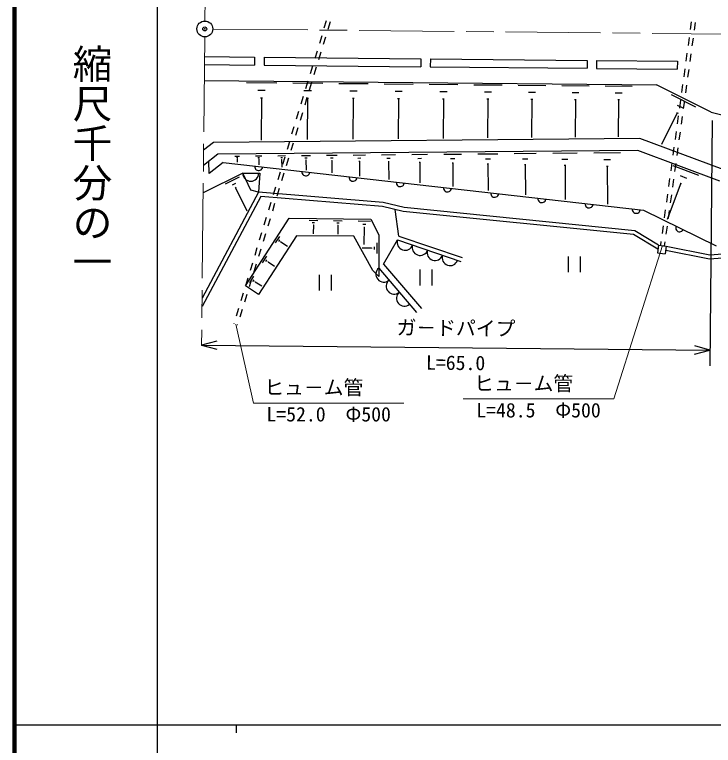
# Model space of a CAD drawing. Units: millimetres on the paper. Extents: x 40 to 680, y 20 to 380.
# Drawn here: x 40 to 128.3, y 202.4 to 294.7 of the extents above; entities that cross this region are included whole.
import ezdxf
from ezdxf.enums import TextEntityAlignment as Align

# ---------------------------------------------------------------- set-up
doc = ezdxf.new("R2010")
doc.units = ezdxf.units.MM
doc.header["$PDMODE"] = 32
doc.header["$PDSIZE"] = 0.5
doc.linetypes.add('CHAIN', pattern=[18.5, 12, -1.5, 3.5, -1.5])
for name, color, linetype, lineweight in [('S-BGD', 7, 'Continuous', 25), ('S-BMK', 2, 'CHAIN', 13), ('S-BMK-SRVR', 3, 'Continuous', 25), ('S-STR-HTXT', 7, 'Continuous', 13), ('S-STR-STRC', 7, 'Continuous', 25), ('S-TTL', 2, 'Continuous', 140), ('S-TTL-BAND', 7, 'Continuous', 25)]:
    doc.layers.add(name, color=color, linetype=linetype, lineweight=lineweight)
doc.layers.add('S-OTRS', color=6, linetype='Continuous')
doc.styles.add('@ＭＳ ゴシック', font='')
doc.styles.add('ＭＳ ゴシック', font='')
doc.styles.get('@ＭＳ ゴシック').set_extended_font_data('@MS Gothic')
doc.styles.get('ＭＳ ゴシック').set_extended_font_data('MS Gothic')

msp = doc.modelspace()

# ---------------------------------------------------------------- linework, layer by layer
at = {"layer": 'S-BGD'}
for p, q in [((79.37, 293.951), (79.079, 292.995)), ((79.849, 293.806), (79.557, 292.849)), ((125.478, 293.817), (125.341, 292.827)), ((125.973, 293.749), (125.836, 292.758)), ((78.787, 292.038), (78.495, 291.082)), ((79.265, 291.893), (78.973, 290.936)), ((125.204, 291.836), (125.067, 290.845)), ((125.699, 291.767), (125.562, 290.777)), ((78.203, 290.126), (77.911, 289.169)), ((78.681, 289.98), (78.39, 289.023)), ((63.984, 289.419), (70.316, 289.357)), ((70.316, 289.357), (70.307, 288.357)), ((71.516, 289.345), (71.506, 288.345)), ((71.516, 289.345), (91.315, 289.149)), ((91.315, 289.149), (91.306, 288.149)), ((92.515, 289.137), (92.505, 288.137)), ((92.515, 289.137), (112.314, 288.941)), ((124.93, 289.855), (124.793, 288.864)), ((125.425, 289.786), (125.288, 288.796)), ((63.974, 288.419), (70.307, 288.357)), ((71.506, 288.345), (91.306, 288.149)), ((77.62, 288.213), (77.328, 287.256)), ((78.098, 288.067), (77.806, 287.11)), ((92.505, 288.137), (112.305, 287.941)), ((112.314, 288.941), (112.305, 287.941)), ((113.514, 288.929), (113.504, 287.93)), ((113.514, 288.929), (123.714, 288.829)), ((123.714, 288.829), (123.704, 287.829)), ((113.504, 287.93), (123.704, 287.829)), ((124.656, 287.874), (124.518, 286.883)), ((125.151, 287.805), (125.014, 286.815)), ((63.954, 286.42), (121.079, 285.854)), ((77.036, 286.3), (76.744, 285.343)), ((73.113, 286.079), (69.274, 286.117)), ((78.915, 286.022), (75.131, 286.059)), ((77.514, 286.154), (77.222, 285.197)), ((84.662, 285.965), (80.933, 286.002)), ((90.354, 285.908), (86.68, 285.945)), ((95.992, 285.853), (92.372, 285.888)), ((101.576, 285.797), (98.009, 285.833)), ((107.107, 285.743), (103.593, 285.777)), ((112.585, 285.688), (109.123, 285.723)), ((118.011, 285.635), (114.601, 285.669)), ((127.996, 282.382), (121.079, 285.854)), ((124.381, 285.893), (124.244, 284.902)), ((124.877, 285.824), (124.74, 284.834)), ((71.664, 285.133), (70.704, 285.143)), ((76.452, 284.387), (76.161, 283.43)), ((77.487, 285.09), (76.541, 285.099)), ((83.255, 285.046), (82.322, 285.055)), ((88.967, 285.003), (88.049, 285.012)), ((94.625, 284.961), (93.72, 284.97)), ((100.23, 284.919), (99.338, 284.928)), ((105.781, 284.877), (104.902, 284.886)), ((111.278, 284.836), (110.413, 284.844)), ((116.724, 284.795), (115.872, 284.803)), ((122.941, 284.64), (126.019, 283.095)), ((71.294, 284.177), (71.054, 284.179)), ((71.174, 284.178), (71.122, 278.882)), ((76.931, 284.241), (76.639, 283.284)), ((77.123, 284.147), (76.886, 284.149)), ((77.005, 284.148), (76.953, 278.936)), ((82.896, 284.117), (82.663, 284.12)), ((82.779, 284.119), (82.729, 278.989)), ((88.614, 284.088), (88.384, 284.09)), ((88.499, 284.089), (88.449, 279.042)), ((94.277, 284.059), (94.051, 284.061)), ((94.164, 284.06), (94.115, 279.095)), ((99.886, 284.03), (99.663, 284.033)), ((99.775, 284.031), (99.727, 279.147)), ((105.442, 284.002), (105.223, 284.004)), ((105.333, 284.003), (105.285, 279.198)), ((110.945, 283.974), (110.729, 283.976)), ((110.837, 283.975), (110.79, 279.249)), ((116.396, 283.946), (116.183, 283.948)), ((116.289, 283.947), (116.243, 279.3)), ((124.107, 283.911), (123.97, 282.921)), ((124.603, 283.843), (124.466, 282.852)), ((123.709, 283.291), (124.478, 282.905)), ((75.869, 282.474), (75.577, 281.517)), ((76.347, 282.328), (76.055, 281.371)), ((123.707, 282.329), (121.698, 278.326)), ((123.611, 282.377), (123.804, 282.28)), ((123.833, 281.93), (123.696, 280.94)), ((124.329, 281.862), (124.191, 280.871)), ((127.996, 282.382), (162.054, 273.868)), ((75.285, 280.561), (74.993, 279.604)), ((75.763, 280.415), (75.472, 279.458)), ((123.559, 279.949), (123.422, 278.959)), ((124.054, 279.881), (123.917, 278.89)), ((118.982, 279.075), (65.128, 278.576)), ((129.509, 275.141), (118.982, 279.075)), ((65.128, 278.576), (63.867, 277.586)), ((74.702, 278.648), (74.41, 277.691)), ((75.18, 278.502), (74.888, 277.545)), ((123.285, 277.968), (123.148, 276.978)), ((123.78, 277.9), (123.643, 276.909)), ((65.653, 277.081), (63.848, 275.663)), ((118.718, 277.572), (65.653, 277.081)), ((79.4, 276.958), (80.73, 276.971)), ((82.771, 276.99), (84.307, 277.004)), ((86.354, 277.023), (88.111, 277.039)), ((90.164, 277.058), (92.154, 277.077)), ((94.215, 277.096), (96.453, 277.116)), ((98.521, 277.135), (101.023, 277.159)), ((103.1, 277.178), (105.882, 277.204)), ((107.968, 277.223), (111.049, 277.251)), ((113.143, 277.271), (116.541, 277.302)), ((129.09, 273.697), (118.718, 277.572)), ((64.574, 274.657), (64.549, 276.214)), ((67.805, 276.851), (68.425, 276.857)), ((68.039, 276.698), (68.194, 276.7)), ((68.099, 276.544), (68.137, 276.545)), ((68.118, 276.544), (68.122, 276.078)), ((70.444, 276.875), (71.224, 276.883)), ((70.738, 276.683), (70.933, 276.685)), ((70.813, 276.488), (70.862, 276.489)), ((70.838, 276.489), (70.844, 275.77)), ((73.248, 276.901), (74.201, 276.91)), ((73.608, 276.667), (73.846, 276.669)), ((73.699, 276.429), (73.759, 276.43)), ((73.729, 276.429), (73.738, 275.442)), ((74.118, 276.735), (73.826, 275.778)), ((74.596, 276.589), (74.304, 275.632)), ((76.23, 276.929), (77.366, 276.94)), ((76.659, 276.649), (76.942, 276.652)), ((76.768, 276.366), (76.839, 276.367)), ((76.803, 276.367), (76.815, 275.094)), ((79.902, 276.631), (80.235, 276.634)), ((80.03, 276.299), (80.113, 276.3)), ((80.071, 276.3), (80.086, 274.723)), ((83.351, 276.611), (83.735, 276.614)), ((83.498, 276.228), (83.594, 276.229)), ((83.546, 276.228), (83.564, 274.33)), ((87.017, 276.59), (87.456, 276.594)), ((87.186, 276.152), (87.295, 276.153)), ((87.241, 276.153), (87.261, 273.911)), ((90.915, 276.568), (91.412, 276.572)), ((91.106, 276.072), (91.231, 276.073)), ((91.168, 276.072), (91.192, 273.466)), ((95.059, 276.544), (95.619, 276.549)), ((99.465, 276.519), (100.091, 276.524)), ((104.15, 276.492), (104.845, 276.498)), ((109.13, 276.463), (109.9, 276.471)), ((114.425, 276.433), (115.275, 276.441)), ((66.355, 276.028), (64.574, 274.657)), ((66.355, 276.028), (119.428, 270.02)), ((95.274, 275.986), (95.414, 275.988)), ((95.344, 275.987), (95.372, 272.993)), ((99.706, 275.895), (99.862, 275.897)), ((99.784, 275.896), (99.815, 272.49)), ((104.417, 275.799), (104.591, 275.8)), ((104.504, 275.799), (104.54, 271.955)), ((109.426, 275.696), (109.619, 275.698)), ((109.522, 275.697), (109.562, 271.386)), ((114.752, 275.586), (114.964, 275.588)), ((114.858, 275.587), (114.902, 270.782)), ((123.011, 275.987), (122.874, 274.996)), ((123.134, 275.655), (126.398, 274.435)), ((123.506, 275.918), (123.369, 274.928)), ((68.827, 274.682), (63.814, 272.211)), ((68.827, 274.682), (70.956, 274.682)), ((69.851, 272.552), (68.827, 274.682)), ((70.956, 274.682), (70.808, 272.276)), ((73.534, 274.822), (73.243, 273.865)), ((74.013, 274.676), (73.721, 273.719)), ((124.053, 274.382), (124.869, 274.077)), ((68.372, 274.179), (66.579, 273.295)), ((67.92, 273.399), (67.472, 273.178)), ((124.156, 273.413), (122.443, 268.828)), ((122.737, 274.006), (122.6, 273.015)), ((123.232, 273.937), (123.095, 272.947)), ((124.054, 273.451), (124.258, 273.375)), ((67.973, 272.868), (67.861, 272.813)), ((67.917, 272.84), (69.339, 269.955)), ((70.808, 272.276), (69.851, 272.552)), ((72.951, 272.909), (72.659, 271.952)), ((73.429, 272.763), (73.137, 271.807)), ((71.094, 271.751), (63.672, 257.836)), ((70.808, 272.276), (63.682, 258.919)), ((86.562, 270.995), (70.808, 272.276)), ((86.48, 270.5), (71.094, 271.751)), ((122.463, 272.025), (122.326, 271.034)), ((122.958, 271.956), (122.821, 270.966)), ((72.367, 270.996), (72.075, 270.039)), ((72.845, 270.85), (72.554, 269.894)), ((89.099, 269.845), (86.48, 270.5)), ((89.185, 270.339), (86.562, 270.995)), ((88.538, 266.746), (88.071, 270.102)), ((118.164, 266.932), (89.099, 269.845)), ((118.325, 267.418), (89.185, 270.339)), ((119.428, 270.02), (128.632, 265.535)), ((122.189, 270.044), (122.052, 269.053)), ((122.684, 269.975), (122.547, 268.984)), ((69.157, 260.475), (74.682, 269.025)), ((71.784, 269.083), (71.492, 268.126)), ((72.262, 268.937), (71.97, 267.981)), ((74.682, 269.025), (85.002, 268.894)), ((77.187, 268.743), (78.293, 268.729)), ((80.291, 268.703), (81.391, 268.689)), ((83.39, 268.664), (84.945, 268.644)), ((85.002, 268.894), (85.985, 266.895)), ((77.598, 268.461), (77.875, 268.458)), ((77.698, 268.184), (77.768, 268.183)), ((77.733, 268.183), (77.718, 267.028)), ((80.7, 268.423), (80.975, 268.42)), ((80.8, 268.147), (80.868, 268.146)), ((80.834, 268.147), (80.82, 267)), ((83.968, 268.268), (84.357, 268.263)), ((84.109, 267.877), (84.206, 267.876)), ((84.157, 267.876), (84.13, 265.697)), ((121.915, 268.062), (121.778, 267.072)), ((122.41, 267.994), (122.273, 267.003)), ((71.2, 267.17), (70.908, 266.214)), ((71.678, 267.024), (71.387, 266.068)), ((85.985, 266.895), (85.985, 261.653)), ((121.25, 265.082), (118.164, 266.932)), ((121.324, 265.62), (118.325, 267.418)), ((75.599, 266.797), (70.816, 259.36)), ((72.944, 265.875), (73.483, 266.708)), ((73.355, 266.053), (73.489, 266.261)), ((73.614, 265.996), (73.647, 266.048)), ((73.63, 266.022), (74.459, 265.487)), ((82.84, 266.731), (75.599, 266.797)), ((85.232, 262.407), (82.84, 266.731)), ((85.735, 265.909), (85.735, 264.564)), ((86.594, 263.221), (88.377, 266.273)), ((88.377, 266.273), (96.371, 263.553)), ((88.538, 266.746), (96.532, 264.027)), ((121.641, 266.081), (121.572, 265.586)), ((122.136, 266.013), (122.067, 265.517)), ((70.616, 265.257), (70.325, 264.301)), ((71.095, 265.111), (70.803, 264.155)), ((85.063, 265.236), (83.917, 265.236)), ((85.063, 265.278), (85.063, 265.194)), ((85.399, 265.404), (85.399, 265.068)), ((121.324, 265.62), (121.187, 264.63)), ((121.324, 265.62), (122.315, 265.483)), ((122.315, 265.483), (122.178, 264.493)), ((122.246, 264.987), (127.769, 263.878)), ((122.315, 265.483), (127.799, 264.382)), ((71.319, 263.36), (71.859, 264.195)), ((109.931, 264.18), (109.931, 262.18)), ((111.431, 264.18), (111.431, 262.18)), ((121.187, 264.63), (122.178, 264.493)), ((127.769, 263.878), (132.891, 264.289)), ((127.799, 264.382), (132.782, 264.781)), ((70.033, 263.344), (69.741, 262.388)), ((70.511, 263.198), (70.219, 262.242)), ((71.731, 263.538), (71.866, 263.747)), ((71.99, 263.481), (72.024, 263.534)), ((72.007, 263.507), (72.84, 262.969)), ((86.594, 263.221), (91.377, 257.619)), ((85.985, 261.653), (85.232, 262.407)), ((85.985, 262.701), (90.769, 257.099)), ((91.193, 262.523), (91.193, 260.523)), ((92.693, 262.523), (92.693, 260.523)), ((69.449, 261.431), (69.157, 260.475)), ((69.928, 261.285), (69.636, 260.329)), ((69.692, 260.842), (70.234, 261.68)), ((78.474, 261.874), (78.474, 259.874)), ((79.974, 261.874), (79.974, 259.874)), ((70.816, 259.36), (69.157, 260.475)), ((70.105, 261.021), (70.24, 261.23)), ((70.365, 260.964), (70.399, 261.016)), ((70.382, 260.99), (71.219, 260.449)), ((68.866, 259.518), (68.574, 258.562)), ((69.344, 259.372), (69.052, 258.416)), ((68.282, 257.605), (67.99, 256.649)), ((68.76, 257.459), (68.469, 256.503)), ((67.698, 255.692), (67.695, 255.679)), ((68.177, 255.546), (68.173, 255.533))]:
    msp.add_line(p, q, dxfattribs=at)
for centre, radius, start, end in [((70.826, 275.522), 0.5, 173.54118, 353.54118), ((69.827, 274.682), 1, 180, 0), ((76.788, 274.847), 0.5, 173.54118, 353.54118), ((82.75, 274.172), 0.5, 173.54118, 353.54118), ((88.712, 273.497), 0.5, 173.54118, 353.54118), ((94.674, 272.822), 0.5, 173.54118, 353.54118), ((100.636, 272.147), 0.5, 173.54118, 353.54118), ((106.598, 271.472), 0.5, 173.54118, 353.54118), ((112.56, 270.797), 0.5, 173.54118, 353.54118), ((118.521, 270.122), 0.5, 173.54118, 353.54118), ((124.002, 267.791), 0.5, 154.02307, 334.02307), ((89.324, 265.951), 1, 161.21355, 341.21355), ((91.217, 265.306), 1, 161.21355, 341.21355), ((93.111, 264.662), 1, 161.21355, 341.21355), ((95.004, 264.018), 1, 161.21355, 341.21355), ((86.635, 261.941), 1, 130.49074, 310.49074), ((87.933, 260.42), 1, 130.49074, 310.49074), ((89.232, 258.899), 1, 130.49074, 310.49074)]:
    msp.add_arc(centre, radius, start, end, dxfattribs=at)
at = {"layer": 'S-BMK'}
for p, q in [((64.029, 293.919), (64.414, 332.917)), ((65.019, 292.909), (163.014, 291.94)), ((64.009, 291.919), (63.623, 252.921))]:
    msp.add_line(p, q, dxfattribs=at)
at = {"layer": 'S-BMK-SRVR'}
msp.add_circle((64.019, 292.919), 1, dxfattribs=at)
msp.add_point((64.019, 292.919), dxfattribs=at)
msp.add_point((64.019, 292.919), dxfattribs=at)
at = {"layer": 'S-OTRS'}
msp.add_point((64.019, 292.919), dxfattribs=at)
at = {"layer": 'S-STR-HTXT'}
for p, q in [((115.674, 246.169), (121.82, 265.552)), ((70.17, 245.66), (67.925, 255.626)), ((70.17, 245.66), (89.17, 245.66)), ((96.674, 246.169), (115.674, 246.169))]:
    msp.add_line(p, q, dxfattribs=at)
at = {"layer": 'S-STR-STRC'}
for p, q in [((128.118, 281.349), (127.812, 250.351)), ((65.561, 253.484), (63.624, 252.986)), ((63.624, 252.986), (127.832, 252.351)), ((63.624, 252.986), (65.55, 252.449)), ((125.895, 251.852), (127.832, 252.351)), ((127.832, 252.351), (125.905, 252.887))]:
    msp.add_line(p, q, dxfattribs=at)
at = {"layer": 'S-TTL'}
msp.add_line((40, 380), (40, 20), dxfattribs=at)
at = {"layer": 'S-TTL-BAND'}
for p, q in [((58, 370), (58, 20)), ((40, 205), (579, 205)), ((68, 205), (68, 204))]:
    msp.add_line(p, q, dxfattribs=at)

# ---------------------------------------------------------------- texts
at = {"layer": 'S-STR-HTXT', "style": 'ＭＳ ゴシック'}
for p in [(98.049, 246.669), (71.545, 246.16)]:
    msp.add_text('ヒュ－ム管', height=1.833, dxfattribs=at).set_placement(p, align=Align.BOTTOM_LEFT)
for s, p in [('L=48.5\u3000Φ500', (106.174, 245.669)), ('L=52.0\u3000Φ500', (79.67, 245.16))]:
    msp.add_text(s, height=1.833, dxfattribs=at).set_placement(p, align=Align.TOP_CENTER)
at = {"layer": 'S-STR-STRC', "style": 'ＭＳ ゴシック'}
msp.add_text('ガ－ドパイプ', height=1.833, rotation=359.433, dxfattribs=at).set_placement((95.737, 253.668), align=Align.BOTTOM_CENTER)
at = {"layer": 'S-STR-STRC', "style": '@ＭＳ ゴシック'}
msp.add_text('L=65.0', height=1.833, rotation=359.433, dxfattribs=at).set_placement((95.718, 251.668), align=Align.TOP_CENTER)
at = {"layer": 'S-TTL-BAND', "style": '@ＭＳ ゴシック'}
msp.add_text('縮尺千分の一', height=3.666, rotation=270, dxfattribs=at).set_placement((49.777, 261.03), align=Align.MIDDLE_RIGHT)

doc.saveas('drawing.dxf')
